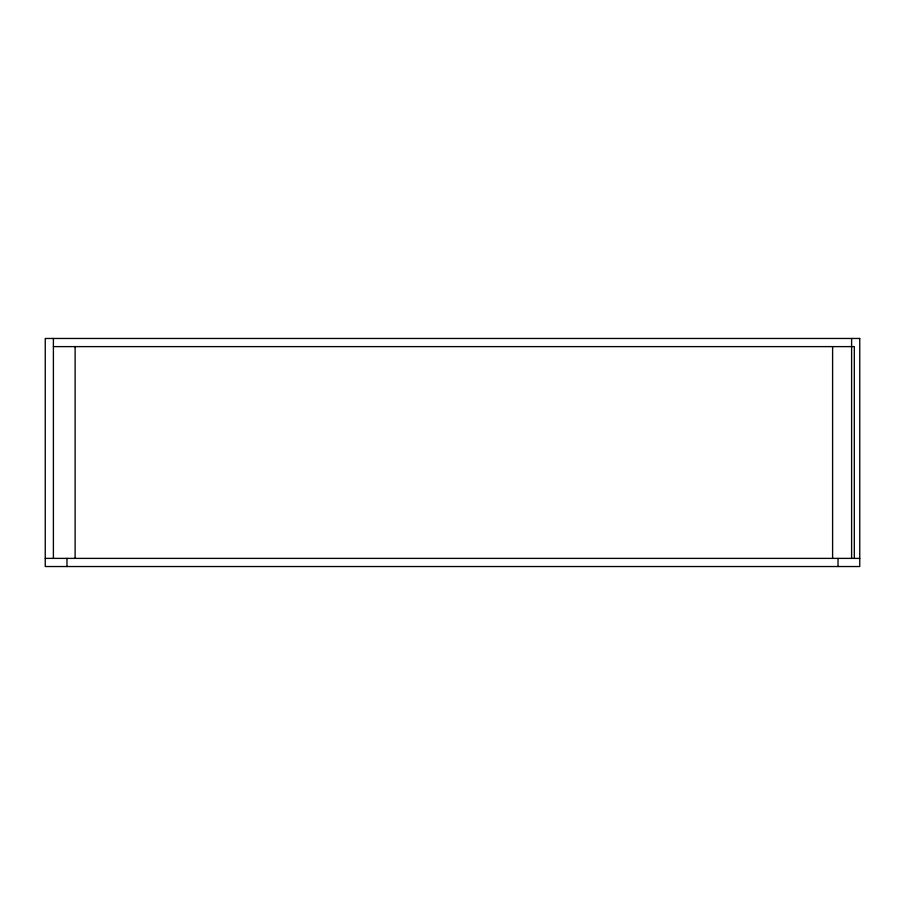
<?xml version="1.0" encoding="UTF-8"?>
<svg xmlns="http://www.w3.org/2000/svg" width="905" height="905" viewBox="0 0 905 905"><rect width="100%" height="100%" fill="white"/><g stroke="black" fill="none" stroke-linecap="round" stroke-linejoin="round"><path stroke-width="1.36" d="M53.395 346.615L854.32 346.615L854.32 558.385M45.25 558.385L859.75 558.385M851.605 338.47L851.605 558.385M838.03 558.385L838.03 566.53M832.6 346.615L832.6 558.385M75.115 346.615L75.115 558.385M66.97 558.385L66.97 566.53M53.395 338.47L53.395 558.385M859.75 338.47L45.25 338.47L45.25 566.53L859.75 566.53L859.75 338.47"/></g></svg>
